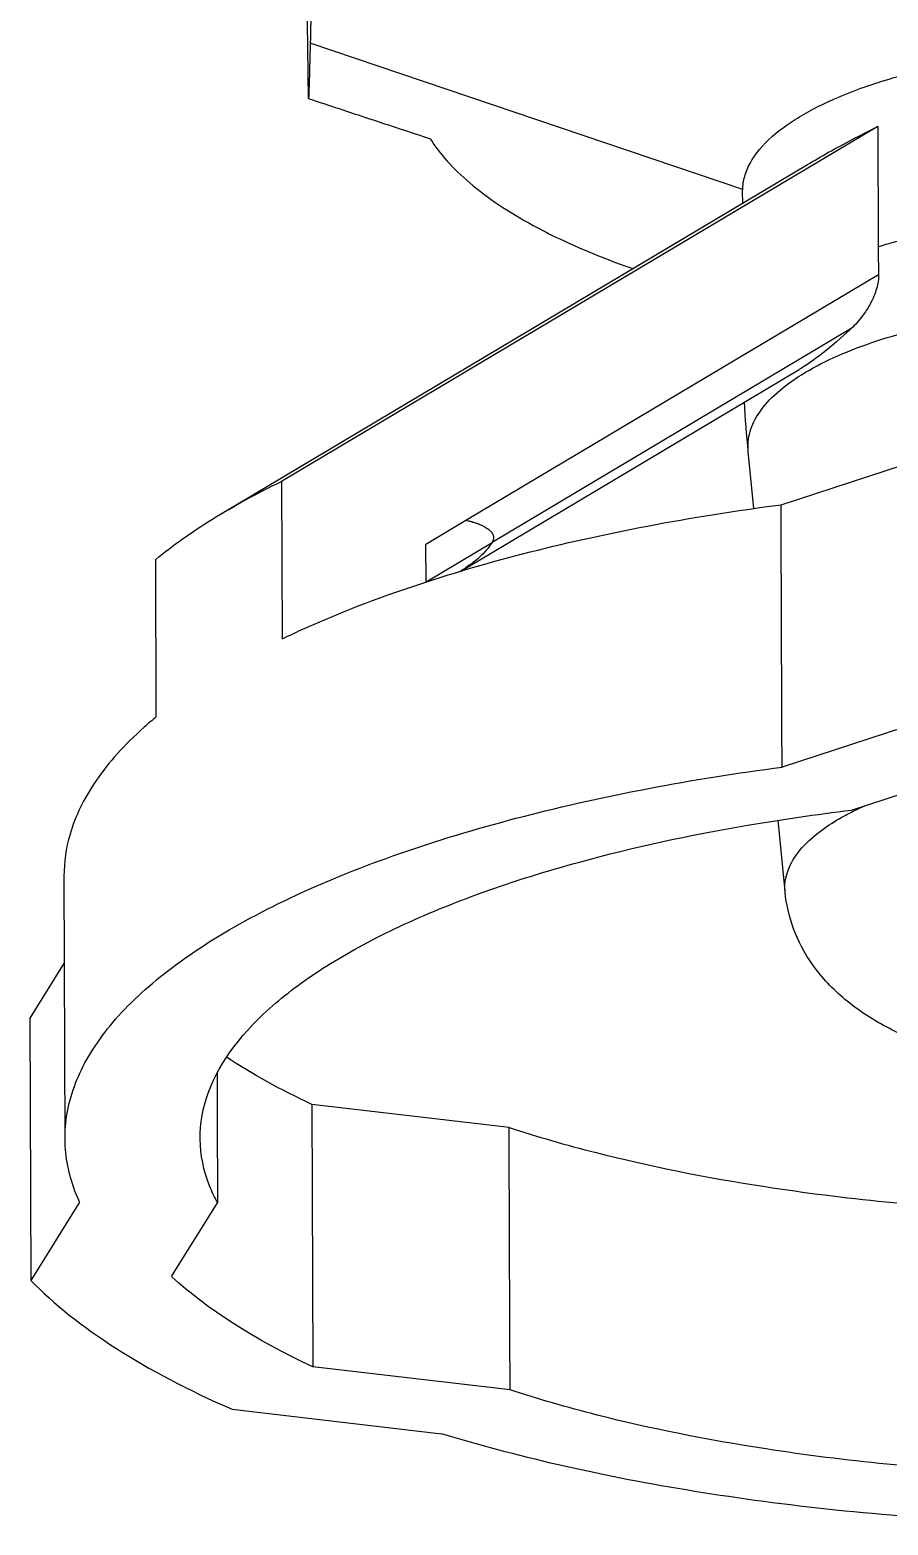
# Model space of a CAD drawing. Header units: millimetres. Extents: x 48717 to 75522, y 76128 to 88842.
# Drawn here: x 59021.6 to 59097.8, y 81555.5 to 81688.2 of the extents above; entities that cross this region are included whole.
import ezdxf

# ---------------------------------------------------------------- set-up
doc = ezdxf.new("R2010")
doc.units = ezdxf.units.MM
doc.layers.add('Top (Plan) View2-DV90-S1B-002a', color=140, linetype='Continuous')

# ---------------------------------------------------------------- blocks, each defined once
blk = doc.blocks.new('*U866')
at = {"layer": 'Top (Plan) View2-DV90-S1B-002a', "color": 0, "linetype": 'ByBlock', "lineweight": -2}
for p, q in [((59046.35, 81682.09), (59045.57, 81740.12)), ((59084.9, 81674.01), (59046.5, 81687.01)), ((59096.88, 81679.63), (59043.95, 81648.11)), ((59096.88, 81679.63), (59096.92, 81668.94)), ((59038.67, 81645.29), (59090.64, 81676.24)), ((59084.9, 81672.82), (59084.89, 81673.88)), ((59060.31, 81644.66), (59096.96, 81666.49)), ((59094.54, 81661.69), (59062.64, 81642.7)), ((59059.87, 81640.15), (59089.9, 81658.04)), ((59085.88, 81645.71), (59085.39, 81650.76)), ((59088.3, 81646.04), (59102.94, 81650.83)), ((59043.95, 81648.11), (59044.01, 81634.14)), ((59056.77, 81642.55), (59060.31, 81644.66)), ((59056.78, 81639.2), (59062.64, 81642.7)), ((59056.78, 81639.19), (59056.77, 81642.55)), ((59032.83, 81627.22), (59032.78, 81641.19)), ((59103.03, 81627.54), (59088.39, 81622.75)), ((59094.55, 81618.93), (59108.34, 81623.43)), ((59088.66, 81611.73), (59088.04, 81618.03)), ((59024.63, 81613.07), (59024.72, 81589.78)), ((59024.66, 81605.38), (59021.6, 81600.46)), ((59021.6, 81600.46), (59021.69, 81577.17)), ((59064.15, 81590.75), (59046.63, 81592.8)), ((59046.63, 81592.8), (59046.72, 81569.51)), ((59026.02, 81584.13), (59021.69, 81577.17)), ((59034.19, 81577.52), (59038.26, 81584.07)), ((59064.24, 81567.46), (59046.72, 81569.51)), ((59039.55, 81565.75), (59058.16, 81563.58))]:
    blk.add_line(p, q, dxfattribs=at)
at = {"layer": 'Top (Plan) View2-DV90-S1B-002a', "color": 0, "linetype": 'ByBlock', "lineweight": -2, "extrusion": (0, 0, -1)}
for centre, end_param in [((59080.01, 81605.08), -0.717325), ((59080.1, 81581.78), -0.539184)]:
    blk.add_ellipse(centre, major_axis=(-51.65, 7.59), ratio=0.406391, start_param=-0.929312, end_param=end_param, dxfattribs=at)
at = {"layer": 'Top (Plan) View2-DV90-S1B-002a', "color": 0, "linetype": 'ByBlock', "lineweight": -2}
for points, knots in [([(59046.63, 81692.96), (59046.61, 81691.88), (59046.59, 81690.85), (59046.55, 81689.35), (59046.54, 81688.84), (59046.52, 81687.89), (59046.51, 81687.45), (59046.5, 81687.01)], [-1.497987, -1.497987, -1.497987, -1.497987, -0.749152, -0.749152, -0.361374, -0.361374, 0, 0, 0, 0]), ([(59046.5, 81687.01), (59046.49, 81686.57), (59046.47, 81686.15), (59046.45, 81685.28), (59046.44, 81684.85), (59046.4, 81683.6), (59046.38, 81682.83), (59046.35, 81682.09)], [-1.496516, -1.496516, -1.496516, -1.496516, -1.134287, -1.134287, -0.747818, -0.747818, -0.000001, -0.000001, -0.000001, -0.000001]), ([(59084.9, 81674.01), (59084.9, 81674.2), (59084.92, 81674.4), (59084.98, 81674.79), (59085.02, 81674.99), (59085.19, 81675.59), (59085.36, 81675.99), (59086.01, 81677.19), (59086.67, 81677.98), (59088.12, 81679.26), (59088.8, 81679.76), (59090.57, 81680.88), (59091.74, 81681.5), (59093.79, 81682.4), (59094.57, 81682.71), (59096.99, 81683.58), (59098.75, 81684.1), (59102.21, 81684.94), (59103.86, 81685.27), (59106.18, 81685.66), (59106.81, 81685.76), (59109.58, 81686.15), (59111.78, 81686.37), (59115.06, 81686.59), (59116.11, 81686.64), (59117.69, 81686.69), (59118.2, 81686.7), (59119.22, 81686.72), (59119.72, 81686.72), (59120.22, 81686.72)], [0, 0, 0, 0, 0.161646, 0.161646, 0.325127, 0.325127, 0.65732, 0.65732, 1.335785, 1.335785, 1.794082, 1.794082, 2.40227, 2.40227, 2.744376, 2.744376, 3.410327, 3.410327, 3.961223, 3.961223, 4.161848, 4.161848, 4.834596, 4.834596, 5.151538, 5.151538, 5.304132, 5.304132, 5.453931, 5.453931, 5.453931, 5.453931]), ([(59046.35, 81682.09), (59048.15, 81681.5), (59049.95, 81680.9), (59053.55, 81679.72), (59055.35, 81679.12), (59057.15, 81678.53)], [-1.143547, -1.143547, -1.143547, -1.143547, -0.571696, -0.571696, -0.000131, -0.000131, -0.000131, -0.000131]), ([(59057.15, 81678.53), (59057.99, 81677.19), (59059.18, 81675.87), (59062.21, 81673.29), (59064.1, 81672.03), (59067.8, 81670.01), (59069.45, 81669.23), (59072.26, 81668.06), (59073.33, 81667.65), (59074.67, 81667.17), (59074.91, 81667.09), (59075.14, 81667)], [0.000043, 0.000043, 0.000043, 0.000043, 1.137078, 1.137078, 2.322821, 2.322821, 3.131403, 3.131403, 3.599129, 3.599129, 3.696537, 3.696537, 3.696537, 3.696537]), ([(59090.64, 81676.24), (59091.23, 81676.59), (59091.86, 81676.95), (59093.84, 81678.06), (59095.31, 81678.83), (59096.88, 81679.63)], [-0.9547034, -0.9547034, -0.9547034, -0.9547034, -0.6338937, -0.6338937, 0, 0, 0, 0]), ([(59096.92, 81668.94), (59097.87, 81669.24), (59098.85, 81669.52), (59099.86, 81669.78), (59101.18, 81670.12), (59102.54, 81670.42), (59103.92, 81670.69), (59105.3, 81670.95), (59106.7, 81671.18), (59108.1, 81671.36), (59111.61, 81671.83), (59115.11, 81672.07), (59118.35, 81672.14), (59119, 81672.15), (59119.64, 81672.15), (59120.28, 81672.15)], [0.0000039, 0.0000039, 0.0000039, 0.0000039, 0.1328238, 0.1328238, 0.1328238, 0.3062591, 0.3062591, 0.3062591, 0.4796943, 0.4796943, 0.4796943, 0.9132824, 0.9132824, 0.9132824, 1, 1, 1, 1]), ([(59096.92, 81668.94), (59096.92, 81668.53), (59096.93, 81668.12), (59096.94, 81667.31), (59096.95, 81666.9), (59096.96, 81666.49)], [-0.2620559, -0.2620559, -0.2620559, -0.2620559, -0.1310389, -0.1310389, -0.0000423, -0.0000423, -0.0000423, -0.0000423]), ([(59096.96, 81666.49), (59096.97, 81666.29), (59096.96, 81666.08), (59096.89, 81665.65), (59096.84, 81665.43), (59096.66, 81664.83), (59096.48, 81664.35), (59095.98, 81663.44), (59095.76, 81663.12), (59095.23, 81662.4), (59094.89, 81662.01), (59094.54, 81661.69)], [-0.7034882, -0.7034882, -0.7034882, -0.7034882, -0.5959104, -0.5959104, -0.4830517, -0.4830517, -0.2860268, -0.2860268, -0.1663621, -0.1663621, 0, 0, 0, 0]), ([(59085.39, 81650.76), (59085.33, 81651.34), (59085.48, 81653.08), (59087.48, 81656.03), (59092.64, 81659.23), (59098.72, 81661.29), (59104.11, 81662.48), (59110.34, 81663.49), (59115.89, 81663.86), (59119.67, 81663.9), (59120.3, 81663.9)], [0.7490188, 0.7490188, 0.7490188, 0.7490188, 0.7708333, 0.8125, 0.8541667, 0.8958333, 0.9166667, 0.9375, 0.9895833, 1, 1, 1, 1]), ([(59094.54, 81661.69), (59094.1, 81661.28), (59093.16, 81660.41), (59091.67, 81659.24), (59091.3, 81658.97), (59090.78, 81658.6), (59090.62, 81658.49), (59090.34, 81658.31), (59090.23, 81658.24), (59090.05, 81658.13), (59089.97, 81658.08), (59089.9, 81658.04)], [-0.6804043, -0.6804043, -0.6804043, -0.6804043, -0.4693804, -0.4693804, -0.3978419, -0.3978419, -0.3641252, -0.3641252, -0.3406856, -0.3406856, -0.3244746, -0.3244746, -0.3244746, -0.3244746]), ([(59032.78, 81641.19), (59034.27, 81642.42), (59035.95, 81643.61), (59039.69, 81645.92), (59041.74, 81647.04), (59043.95, 81648.11)], [-2.20364, -2.20364, -2.20364, -2.20364, -1.101395, -1.101395, 0, 0, 0, 0]), ([(59044.01, 81634.14), (59044.56, 81634.4), (59045.13, 81634.67), (59048.57, 81636.24), (59051.68, 81637.46), (59058.27, 81639.71), (59061.74, 81640.75), (59068.94, 81642.6), (59072.66, 81643.43), (59080.35, 81644.89), (59084.33, 81645.52), (59088.3, 81646.04)], [-2.122565, -2.122565, -2.122565, -2.122565, -2.063554, -2.063554, -1.768761, -1.768761, -1.473967, -1.473967, -1.179174, -1.179174, -0.873245, -0.873245, -0.873245, -0.873245]), ([(59088.39, 81622.75), (59088.38, 81626.63), (59088.36, 81630.52), (59088.33, 81638.28), (59088.32, 81642.16), (59088.3, 81646.04)], [-2.500148, -2.500148, -2.500148, -2.500148, -1.250148, -1.250148, -0.000148, -0.000148, -0.000148, -0.000148]), ([(59060.31, 81644.66), (59060.45, 81644.64), (59060.57, 81644.61), (59060.68, 81644.58), (59060.73, 81644.56), (59060.78, 81644.55), (59060.83, 81644.54), (59060.85, 81644.53), (59060.88, 81644.52), (59060.9, 81644.52), (59060.91, 81644.51), (59060.92, 81644.51), (59060.93, 81644.51), (59060.94, 81644.51), (59060.95, 81644.5), (59060.95, 81644.5), (59060.96, 81644.5), (59060.96, 81644.5), (59060.97, 81644.5), (59061.03, 81644.48), (59061.1, 81644.46), (59061.17, 81644.44), (59061.2, 81644.42), (59061.23, 81644.41), (59061.26, 81644.4), (59061.31, 81644.39), (59061.36, 81644.37), (59061.4, 81644.35), (59061.42, 81644.34), (59061.45, 81644.33), (59061.47, 81644.32), (59061.49, 81644.32), (59061.51, 81644.31), (59061.54, 81644.3), (59061.62, 81644.27), (59061.69, 81644.23), (59061.76, 81644.2), (59061.86, 81644.15), (59061.95, 81644.1), (59062.03, 81644.06), (59062.1, 81644.02), (59062.16, 81643.98), (59062.22, 81643.94), (59062.23, 81643.93), (59062.24, 81643.92), (59062.24, 81643.92), (59062.26, 81643.9), (59062.28, 81643.89), (59062.3, 81643.88), (59062.32, 81643.87), (59062.33, 81643.86), (59062.34, 81643.85), (59062.35, 81643.84), (59062.35, 81643.84), (59062.36, 81643.83), (59062.36, 81643.83), (59062.36, 81643.83), (59062.37, 81643.82), (59062.37, 81643.82), (59062.37, 81643.82), (59062.38, 81643.82), (59062.43, 81643.77), (59062.48, 81643.72), (59062.53, 81643.67), (59062.57, 81643.62), (59062.6, 81643.58), (59062.63, 81643.54), (59062.66, 81643.49), (59062.69, 81643.44), (59062.71, 81643.4), (59062.72, 81643.37), (59062.73, 81643.35), (59062.74, 81643.33), (59062.74, 81643.32), (59062.74, 81643.31), (59062.75, 81643.3), (59062.75, 81643.29), (59062.75, 81643.28), (59062.75, 81643.28), (59062.75, 81643.27), (59062.75, 81643.27), (59062.76, 81643.26), (59062.8, 81643.07), (59062.76, 81642.87), (59062.64, 81642.7)], [0, 0, 0, 0, 0.0625, 0.0625, 0.0625, 0.09375, 0.09375, 0.09375, 0.109375, 0.109375, 0.109375, 0.117187, 0.117187, 0.117187, 0.121094, 0.121094, 0.121094, 0.125, 0.125, 0.125, 0.166886, 0.166886, 0.166886, 0.1875, 0.1875, 0.1875, 0.21875, 0.21875, 0.21875, 0.234375, 0.234375, 0.234375, 0.25, 0.25, 0.25, 0.302431, 0.302431, 0.302431, 0.375, 0.375, 0.375, 0.4375, 0.4375, 0.4375, 0.446357, 0.446357, 0.446357, 0.46875, 0.46875, 0.46875, 0.484375, 0.484375, 0.484375, 0.492187, 0.492187, 0.492187, 0.496094, 0.496094, 0.496094, 0.5, 0.5, 0.5, 0.565104, 0.565104, 0.565104, 0.625, 0.625, 0.625, 0.6875, 0.6875, 0.6875, 0.71875, 0.71875, 0.71875, 0.734375, 0.734375, 0.734375, 0.742187, 0.742187, 0.742187, 0.75, 0.75, 0.75, 1, 1, 1, 1]), ([(59062.64, 81642.7), (59062.36, 81642.24), (59061.98, 81641.8), (59061.5, 81641.37), (59061.15, 81641.05), (59060.74, 81640.74), (59060.29, 81640.43), (59060.15, 81640.34), (59060.01, 81640.24), (59059.86, 81640.15)], [0, 0, 0, 0, 0.25, 0.25, 0.25, 0.4375, 0.4375, 0.4375, 0.4959736, 0.4959736, 0.4959736, 0.4959736]), ([(59032.83, 81627.22), (59032.46, 81626.91), (59032.1, 81626.6), (59030.02, 81624.75), (59028.6, 81623.17), (59026.41, 81619.99), (59025.63, 81618.38), (59024.8, 81615.54), (59024.63, 81614.3), (59024.63, 81613.07)], [2.5941271, 2.5941271, 2.5941271, 2.5941271, 2.6531414, 2.6531414, 2.9479349, 2.9479349, 3.2427284, 3.2427284, 3.4752966, 3.4752966, 3.4752966, 3.4752966]), ([(59026.02, 81584.13), (59026, 81584.19), (59025.97, 81584.24), (59025.3, 81585.75), (59024.89, 81587.26), (59024.64, 81590.34), (59024.79, 81591.92), (59025.72, 81595.09), (59026.5, 81596.69), (59028.69, 81599.88), (59030.11, 81601.46), (59033.58, 81604.54), (59035.63, 81606.05), (59040.3, 81608.95), (59042.93, 81610.33), (59048.66, 81612.94), (59051.77, 81614.17), (59058.36, 81616.42), (59061.83, 81617.45), (59069.03, 81619.31), (59072.75, 81620.13), (59080.44, 81621.6), (59084.42, 81622.23), (59088.39, 81622.75)], [-3.843407, -3.843407, -3.843407, -3.843407, -3.832315, -3.832315, -3.537522, -3.537522, -3.242728, -3.242728, -2.947935, -2.947935, -2.653141, -2.653141, -2.358348, -2.358348, -2.063554, -2.063554, -1.768761, -1.768761, -1.473967, -1.473967, -1.179174, -1.179174, -0.873245, -0.873245, -0.873245, -0.873245]), ([(59038.26, 81584.07), (59038, 81584.57), (59037.76, 81585.07), (59037.02, 81586.94), (59036.74, 81588.33), (59036.7, 81591.12), (59036.95, 81592.51), (59038.47, 81596.64), (59040.52, 81599.31), (59044.12, 81602.4), (59044.9, 81603), (59047.35, 81604.77), (59049.15, 81605.89), (59052.21, 81607.53), (59053.28, 81608.07), (59056.68, 81609.66), (59059.17, 81610.68), (59064.55, 81612.61), (59067.44, 81613.52), (59075.11, 81615.61), (59080.09, 81616.7), (59088.33, 81618.1), (59091.42, 81618.55), (59094.55, 81618.93)], [1.300813, 1.300813, 1.300813, 1.300813, 1.481966, 1.481966, 1.975955, 1.975955, 2.469944, 2.469944, 3.457922, 3.457922, 3.704916, 3.704916, 4.198905, 4.198905, 4.445899, 4.445899, 4.939888, 4.939888, 5.433877, 5.433877, 6.17486, 6.17486, 6.602891, 6.602891, 6.602891, 6.602891]), ([(59088.66, 81611.66), (59088.58, 81612.5), (59089.03, 81614.59), (59091.27, 81616.83), (59093.57, 81618.25), (59094.83, 81618.9), (59095.45, 81619.19), (59095.71, 81619.31)], [0.2372068, 0.2372068, 0.2372068, 0.2372068, 0.2708333, 0.3229167, 0.34375, 0.3541667, 0.3611149, 0.3611149, 0.3611149, 0.3611149]), ([(59114.2, 81595.4), (59112.91, 81595.51), (59111.63, 81595.66), (59108.84, 81596.07), (59107.34, 81596.36), (59104.42, 81597.05), (59102.99, 81597.47), (59100.23, 81598.45), (59098.9, 81599.02), (59096.34, 81600.39), (59095.1, 81601.19), (59092.91, 81603.02), (59091.93, 81604.04), (59090.4, 81606.21), (59089.81, 81607.3), (59089.02, 81609.5), (59088.77, 81610.59), (59088.66, 81611.66)], [5.768349, 5.768349, 5.768349, 5.768349, 9.733942, 9.733942, 14.641431, 14.641431, 19.720322, 19.720322, 24.981568, 24.981568, 30.498973, 30.498973, 35.673208, 35.673208, 40.067407, 40.067407, 43.838198, 43.838198, 43.838198, 43.838198]), ([(59064.15, 81590.75), (59066.6, 81589.96), (59069.18, 81589.21), (59076.58, 81587.34), (59081.63, 81586.32), (59090.39, 81584.97), (59093.97, 81584.52), (59101.17, 81583.81), (59104.77, 81583.55), (59108.36, 81583.38)], [-6.602891, -6.602891, -6.602891, -6.602891, -6.17486, -6.17486, -5.433877, -5.433877, -4.939888, -4.939888, -4.453245, -4.453245, -4.453245, -4.453245]), ([(59064.24, 81567.46), (59064.23, 81571.34), (59064.21, 81575.22), (59064.18, 81582.99), (59064.17, 81586.87), (59064.15, 81590.75)], [0, 0, 0, 0, 1.25, 1.25, 2.5, 2.5, 2.5, 2.5]), ([(59021.69, 81577.17), (59023.71, 81575.1), (59026.25, 81573.09), (59032.23, 81569.26), (59035.68, 81567.44), (59039.55, 81565.75)], [-3.64303, -3.64303, -3.64303, -3.64303, -1.821515, -1.821515, 0, 0, 0, 0]), ([(59175.04, 81567.46), (59173.98, 81567.12), (59172.91, 81566.8), (59168.81, 81565.61), (59165.63, 81564.82), (59159.01, 81563.39), (59155.56, 81562.76), (59144.98, 81561.14), (59137.59, 81560.43), (59128.46, 81559.99), (59126.64, 81559.93), (59121.22, 81559.8), (59117.66, 81559.8), (59112.25, 81559.93), (59110.43, 81559.99), (59104.97, 81560.25), (59101.31, 81560.52), (59094.07, 81561.23), (59090.48, 81561.68), (59081.72, 81563.03), (59076.67, 81564.04), (59069.27, 81565.92), (59066.69, 81566.67), (59064.24, 81567.46)], [1.300813, 1.300813, 1.300813, 1.300813, 1.481966, 1.481966, 1.975955, 1.975955, 2.469944, 2.469944, 3.457922, 3.457922, 3.704916, 3.704916, 4.198905, 4.198905, 4.445899, 4.445899, 4.939888, 4.939888, 5.433877, 5.433877, 6.17486, 6.17486, 6.602891, 6.602891, 6.602891, 6.602891]), ([(59180.92, 81563.58), (59180.8, 81563.54), (59180.69, 81563.51), (59177.41, 81562.53), (59174.02, 81561.63), (59166.79, 81559.99), (59162.96, 81559.24), (59154.93, 81557.92), (59150.73, 81557.35), (59142.07, 81556.42), (59137.6, 81556.06), (59128.53, 81555.59), (59123.93, 81555.46), (59114.73, 81555.46), (59110.14, 81555.59), (59101.09, 81556.06), (59096.64, 81556.42), (59088.03, 81557.35), (59083.86, 81557.92), (59075.89, 81559.24), (59072.1, 81559.99), (59064.82, 81561.67), (59061.36, 81562.6), (59058.16, 81563.58)], [-3.843407, -3.843407, -3.843407, -3.843407, -3.832315, -3.832315, -3.537522, -3.537522, -3.242728, -3.242728, -2.947935, -2.947935, -2.653141, -2.653141, -2.358348, -2.358348, -2.063554, -2.063554, -1.768761, -1.768761, -1.473967, -1.473967, -1.179174, -1.179174, -0.873245, -0.873245, -0.873245, -0.873245])]:
    blk.add_open_spline(points, degree=3, knots=knots, dxfattribs=at)
for points in [[(59084.89, 81673.88), (59084.89, 81673.92), (59084.89, 81673.96), (59084.9, 81674.01)], [(59085.39, 81650.76), (59085.24, 81652.22), (59085.13, 81653.69), (59085.06, 81655.16)], [(59038.22, 81595.6), (59038.23, 81591.75), (59038.25, 81587.91), (59038.26, 81584.07)]]:
    blk.add_open_spline(points, degree=3, dxfattribs=at)

msp = doc.modelspace()

# ---------------------------------------------------------------- block references
at = {"layer": 'Top (Plan) View2-DV90-S1B-002a'}
msp.add_blockref('*U866', (0, 0), dxfattribs=at)

doc.saveas('drawing.dxf')
